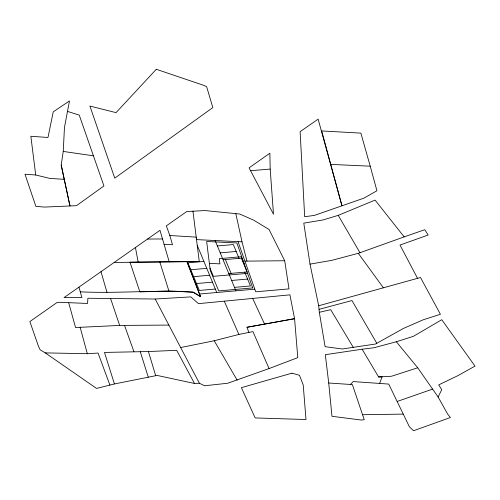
<?xml version="1.0" encoding="UTF-8"?>
<svg xmlns="http://www.w3.org/2000/svg" width="500" height="500" viewBox="0 0 500 500"><rect width="100%" height="100%" fill="white"/><g stroke="black" fill="none" stroke-linecap="round" stroke-linejoin="round"><path stroke-width="0.75" d="M63.238 151.438L64.469 127.344L69.488 100.95L53.25 111.844L47.981 137.475L30.844 136.269L35.719 174.994L49.763 178.4L64.237 179.338L69.969 205.963L61.2 165L63.238 151.438L93.419 155.8M379.606 383.444L382.131 376.769L378.612 376.975L362.131 349.225L325.319 354.681L328.719 383L331.962 416.294L361.069 420.019L364.237 419.744L352.381 384.594L328.719 383M350.431 384.462L353.219 381.575L388.731 384.087L409.381 426.763L413.537 430.719L450.4 417.531L447.612 414.012L438.113 396.969L441.75 389.669L438.725 384.888L458.263 375.469L475 366.1L441.763 319.713L413.431 336.319L396.344 341.756L374.025 347.738L362.131 349.225M318.688 305.769L420.5 277.506L440.425 314.3L423.531 319.669L403.363 328.462L375.531 344.019L342.25 348.981L325.1 346.681L319.325 312.3L318.688 305.769L310.012 264.119L303.788 223.131L323.106 219.931L338.244 215.35L375.094 200.1L404.175 236.881L424.744 229.7L428.181 235.012L400 245.062L417.537 278.325M269.075 368.562L297.787 357.631L294.575 318.688L289.913 294.844L198.469 303.656L190.831 296.887L155.188 299.019L87.881 298.244L87.569 303.456L59.044 302.269L56.962 302.562L29.863 321.569L38.456 346.262L40.138 349.787L45.263 352.887L96.556 388.425L114.438 383.956L157.113 375.425L194.5 383.475L199.381 383.237L204.6 385.769L227.681 383.25L269.075 368.562L252.944 331.613L238.888 334.438L214.219 340.75L180.656 347.55M310.012 264.119L331.55 260.406L358.288 253.325L404.175 236.881M397.188 401.469L432.581 389.1L438.113 396.969M432.581 389.1L417.731 367.781L391.562 376.231L378.612 376.975M319.037 309.344L351.944 300.55L376.8 343.281M319.325 312.3L330.712 309.694L353.331 347.438M246.981 327.281L294.575 318.688L246.981 327.281L248.906 332.425M217.369 245.969L233.344 244.562L239.05 258.363M220.225 252.869L236.194 251.462M203.906 261.45L187.938 262.85L199.35 290.45L215.319 289.05M223.075 259.769L241.375 258.163L247.081 271.962L228.781 273.569M190.787 269.75L206.762 268.35M193.644 276.65L209.613 275.25M247.569 273.35L213.381 276.35L209.956 268.069M196.494 283.55L212.469 282.15M231.637 280.469L247.606 279.069M234.488 287.369L250.463 285.969L244.756 272.169M199.431 294.025L254.794 289.175M250.275 170.738L270.188 169.075L269.869 153.225L249.081 167.831L273.494 214.262L270.188 169.075M168.863 325.081L119.663 325.419L75.556 327.531L68.744 302.956M238.05 241.656L255.725 291.806L289 288.894L284.7 260.744L269.056 229.475L253.681 220.162L239.725 214.025L205.031 210.569L186.775 211.531L166.331 225.863L169.825 235.5L172.5 244.744L164.075 244.294M45.263 352.887L87.306 353.706L98.056 353.05L109.906 385.087M114.438 383.956L104.481 352.425L148.419 351.55L176.681 350.306L194.5 383.475M168.881 290.9L139.875 291.925L129.987 262.175L187.044 261.606L200.569 296.55L193.175 292.125L168.881 290.9L159.794 261.881M80.269 291.819C117.881 293.712 155.488 289.631 193.056 292.225L200.45 296.656L186.919 261.712L199.269 261.556L192.956 211.131M362.475 414.719L403.231 414.113M114.181 262.438L199.281 261.594M244.913 261.137L284.7 260.744M147.537 239.05L162.512 238.956M330.812 164.394L370.219 166.188L376.931 190.756L363.95 198.144L314.387 215.406L304.675 216.713L300.125 131.662L318.137 119.156L341.925 205.644L321.694 130.938L360.875 133.125L370.219 166.188M246.975 261.119L242.025 241.856L196.525 239.606L196.213 237.138L169.825 235.5M209.369 263.344L219.913 263.869L219.262 258.669L241.213 256.744L244.638 265.025M35.719 174.994L25 174.231L35.888 206.412L44.644 207.069L76.506 205.681L103.925 185.956L79.244 115.1L67.35 111.35M396.344 341.756L417.731 367.781M358.288 253.325L383.4 287.806M214.219 340.75L237.162 380.181M338.244 215.35L360 252.781M155.188 299.019L199.381 383.237M252.625 298.35L264.6 324.125M238.888 334.438L224.269 301.169M225.4 259.562L231.106 273.363M215.119 240.525L235.919 290.825M197.237 245.319L216.75 292.506M124.562 325.5L133.944 351.688M110.606 298.606L119.663 325.419M140.25 351.625L148.275 377.194M148.419 351.55L155.7 375.706M169.225 261.887L159.987 230.319L64.062 297.581L81.912 297.569L78.944 287.15M100.988 271.694L106.994 292.369M80.125 327.194L87.306 353.706M235.825 213.663L242.025 241.856M61.2 165L64.237 179.338M135.438 247.531L138.181 262.2M156.3 69.281L116.025 112.638L89.894 106.05L114.763 178.15L212.825 107.587L206.65 86.737L203.969 85.431L156.3 69.281M291.906 373.169L241.375 387.663L255.156 417.925L306 419.525L303.212 384.931L299.456 375.281L291.906 373.169M252.706 287.925L218.719 290.906L210.25 270.419L206.637 241.475L236.863 242.969L252.706 287.925"/></g></svg>
